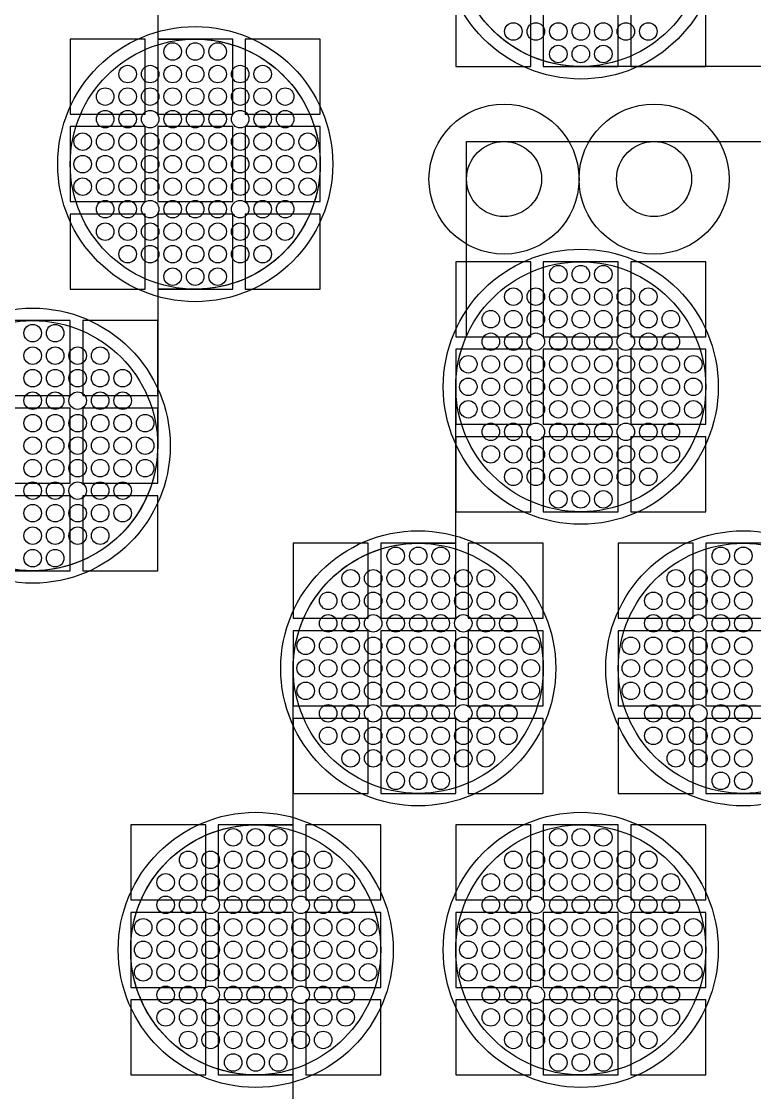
# Model space of a CAD drawing. Extents: x -49 to 54, y -38 to 38.
# Drawn here: x -33.467 to -30.535, y -17.851 to -13.568 of the extents above; entities that cross this region are included whole.
import ezdxf

# ---------------------------------------------------------------- set-up
doc = ezdxf.new("R2010")
doc.units = 0
for name, color, linetype in [('ADHESIVE_VIA_OPENINGS', 30, 'CONTINUOUS'), ('BACK_LAYER', 5, 'CONTINUOUS'), ('COND_LAYER_LOWER_ELECTRODE', 6, 'CONTINUOUS'), ('CONDUCTIVE_LAYER_BACK_LAYER', 2, 'CONTINUOUS'), ('EMITTER', 3, 'CONTINUOUS'), ('LOWER_ELECTRODE', 1, 'CONTINUOUS'), ('SUBSTRATE_VIA', 4, 'CONTINUOUS')]:
    doc.layers.add(name, color=color, linetype=linetype)

msp = doc.modelspace()

# ---------------------------------------------------------------- linework, layer by layer
at = {"layer": 'ADHESIVE_VIA_OPENINGS'}
for centre in [(-31.5372, -14.1982), (-30.9372, -14.1982)]:
    msp.add_circle(centre, 0.3, dxfattribs=at)
at = {"layer": 'BACK_LAYER'}
for points in [[(-31.7302, -13.7482), (-31.4302, -13.7482), (-31.4302, -13.4482), (-31.7302, -13.4482)], [(-31.3802, -13.7482), (-31.0802, -13.7482), (-31.0802, -13.4482), (-31.3802, -13.4482)], [(-31.0302, -13.7482), (-30.7302, -13.7482), (-30.7302, -13.4482), (-31.0302, -13.4482)], [(-33.2721, -13.9384), (-32.9721, -13.9384), (-32.9721, -13.6384), (-33.2721, -13.6384)], [(-32.9221, -13.9384), (-32.6221, -13.9384), (-32.6221, -13.6384), (-32.9221, -13.6384)], [(-32.5721, -13.9384), (-32.2721, -13.9384), (-32.2721, -13.6384), (-32.5721, -13.6384)], [(-33.2721, -14.2884), (-32.9721, -14.2884), (-32.9721, -13.9884), (-33.2721, -13.9884)], [(-32.9221, -14.2884), (-32.6221, -14.2884), (-32.6221, -13.9884), (-32.9221, -13.9884)], [(-32.5721, -14.2884), (-32.2721, -14.2884), (-32.2721, -13.9884), (-32.5721, -13.9884)], [(-33.2721, -14.6384), (-32.9721, -14.6384), (-32.9721, -14.3384), (-33.2721, -14.3384)], [(-32.9221, -14.6384), (-32.6221, -14.6384), (-32.6221, -14.3384), (-32.9221, -14.3384)], [(-32.5721, -14.6384), (-32.2721, -14.6384), (-32.2721, -14.3384), (-32.5721, -14.3384)], [(-31.7302, -14.8286), (-31.4302, -14.8286), (-31.4302, -14.5286), (-31.7302, -14.5286)], [(-31.3802, -14.8286), (-31.0802, -14.8286), (-31.0802, -14.5286), (-31.3802, -14.5286)], [(-31.0302, -14.8286), (-30.7302, -14.8286), (-30.7302, -14.5286), (-31.0302, -14.5286)], [(-33.5721, -15.0642), (-33.2721, -15.0642), (-33.2721, -14.7642), (-33.5721, -14.7642)], [(-33.2221, -15.0642), (-32.9221, -15.0642), (-32.9221, -14.7642), (-33.2221, -14.7642)], [(-31.7302, -15.1786), (-31.4302, -15.1786), (-31.4302, -14.8786), (-31.7302, -14.8786)], [(-31.3802, -15.1786), (-31.0802, -15.1786), (-31.0802, -14.8786), (-31.3802, -14.8786)], [(-31.0302, -15.1786), (-30.7302, -15.1786), (-30.7302, -14.8786), (-31.0302, -14.8786)], [(-33.5721, -15.4142), (-33.2721, -15.4142), (-33.2721, -15.1142), (-33.5721, -15.1142)], [(-33.2221, -15.4142), (-32.9221, -15.4142), (-32.9221, -15.1142), (-33.2221, -15.1142)], [(-31.7302, -15.5286), (-31.4302, -15.5286), (-31.4302, -15.2286), (-31.7302, -15.2286)], [(-31.3802, -15.5286), (-31.0802, -15.5286), (-31.0802, -15.2286), (-31.3802, -15.2286)], [(-31.0302, -15.5286), (-30.7302, -15.5286), (-30.7302, -15.2286), (-31.0302, -15.2286)], [(-33.5721, -15.7642), (-33.2721, -15.7642), (-33.2721, -15.4642), (-33.5721, -15.4642)], [(-33.2221, -15.7642), (-32.9221, -15.7642), (-32.9221, -15.4642), (-33.2221, -15.4642)], [(-32.3802, -15.9544), (-32.0802, -15.9544), (-32.0802, -15.6544), (-32.3802, -15.6544)], [(-32.0302, -15.9544), (-31.7302, -15.9544), (-31.7302, -15.6544), (-32.0302, -15.6544)], [(-31.6802, -15.9544), (-31.3802, -15.9544), (-31.3802, -15.6544), (-31.6802, -15.6544)], [(-31.0802, -15.9544), (-30.7802, -15.9544), (-30.7802, -15.6544), (-31.0802, -15.6544)], [(-30.7302, -15.9544), (-30.4302, -15.9544), (-30.4302, -15.6544), (-30.7302, -15.6544)], [(-32.3802, -16.3044), (-32.0802, -16.3044), (-32.0802, -16.0044), (-32.3802, -16.0044)], [(-32.0302, -16.3044), (-31.7302, -16.3044), (-31.7302, -16.0044), (-32.0302, -16.0044)], [(-31.6802, -16.3044), (-31.3802, -16.3044), (-31.3802, -16.0044), (-31.6802, -16.0044)], [(-31.0802, -16.3044), (-30.7802, -16.3044), (-30.7802, -16.0044), (-31.0802, -16.0044)], [(-30.7302, -16.3044), (-30.4302, -16.3044), (-30.4302, -16.0044), (-30.7302, -16.0044)], [(-32.3802, -16.6544), (-32.0802, -16.6544), (-32.0802, -16.3544), (-32.3802, -16.3544)], [(-32.0302, -16.6544), (-31.7302, -16.6544), (-31.7302, -16.3544), (-32.0302, -16.3544)], [(-31.6802, -16.6544), (-31.3802, -16.6544), (-31.3802, -16.3544), (-31.6802, -16.3544)], [(-31.0802, -16.6544), (-30.7802, -16.6544), (-30.7802, -16.3544), (-31.0802, -16.3544)], [(-30.7302, -16.6544), (-30.4302, -16.6544), (-30.4302, -16.3544), (-30.7302, -16.3544)], [(-33.0302, -17.0802), (-32.7302, -17.0802), (-32.7302, -16.7802), (-33.0302, -16.7802)], [(-32.6802, -17.0802), (-32.3802, -17.0802), (-32.3802, -16.7802), (-32.6802, -16.7802)], [(-32.3302, -17.0802), (-32.0302, -17.0802), (-32.0302, -16.7802), (-32.3302, -16.7802)], [(-31.7302, -17.0802), (-31.4302, -17.0802), (-31.4302, -16.7802), (-31.7302, -16.7802)], [(-31.3802, -17.0802), (-31.0802, -17.0802), (-31.0802, -16.7802), (-31.3802, -16.7802)], [(-31.0302, -17.0802), (-30.7302, -17.0802), (-30.7302, -16.7802), (-31.0302, -16.7802)], [(-33.0302, -17.4302), (-32.7302, -17.4302), (-32.7302, -17.1302), (-33.0302, -17.1302)], [(-32.6802, -17.4302), (-32.3802, -17.4302), (-32.3802, -17.1302), (-32.6802, -17.1302)], [(-32.3302, -17.4302), (-32.0302, -17.4302), (-32.0302, -17.1302), (-32.3302, -17.1302)], [(-31.7302, -17.4302), (-31.4302, -17.4302), (-31.4302, -17.1302), (-31.7302, -17.1302)], [(-31.3802, -17.4302), (-31.0802, -17.4302), (-31.0802, -17.1302), (-31.3802, -17.1302)], [(-31.0302, -17.4302), (-30.7302, -17.4302), (-30.7302, -17.1302), (-31.0302, -17.1302)], [(-33.0302, -17.7802), (-32.7302, -17.7802), (-32.7302, -17.4802), (-33.0302, -17.4802)], [(-32.6802, -17.7802), (-32.3802, -17.7802), (-32.3802, -17.4802), (-32.6802, -17.4802)], [(-32.3302, -17.7802), (-32.0302, -17.7802), (-32.0302, -17.4802), (-32.3302, -17.4802)], [(-31.7302, -17.7802), (-31.4302, -17.7802), (-31.4302, -17.4802), (-31.7302, -17.4802)], [(-31.3802, -17.7802), (-31.0802, -17.7802), (-31.0802, -17.4802), (-31.3802, -17.4802)], [(-31.0302, -17.7802), (-30.7302, -17.7802), (-30.7302, -17.4802), (-31.0302, -17.4802)]]:
    msp.add_lwpolyline(points, close=True, dxfattribs=at)
at = {"layer": 'COND_LAYER_LOWER_ELECTRODE'}
for centre in [(-31.2302, -13.2482), (-32.7721, -14.1384), (-31.2302, -15.0286), (-33.4221, -15.2642), (-31.8802, -16.1544), (-30.5802, -16.1544), (-32.5302, -17.2802), (-31.2302, -17.2802)]:
    msp.add_circle(centre, 0.55, dxfattribs=at)
at = {"layer": 'CONDUCTIVE_LAYER_BACK_LAYER'}
for points in [[(-32.9221, -13.0125), (-32.9221, -13.6385), (-32.7621, -13.6385), (-32.7423, -13.6393), (-32.7225, -13.6408), (-32.7027, -13.6432), (-32.6831, -13.6463), (-32.6636, -13.6503), (-32.6443, -13.655), (-32.6252, -13.6604), (-32.6063, -13.6667), (-32.5876, -13.6736), (-32.5693, -13.6813), (-32.5513, -13.6897), (-32.5336, -13.6989), (-32.5164, -13.7087), (-32.4995, -13.7192), (-32.483, -13.7304), (-32.467, -13.7422), (-32.4515, -13.7546), (-32.4365, -13.7677), (-32.4221, -13.7813), (-32.4081, -13.7955), (-32.3948, -13.8103), (-32.3821, -13.8255), (-32.3699, -13.8413), (-32.3584, -13.8575), (-32.3476, -13.8742), (-32.3374, -13.8912), (-32.3279, -13.9087), (-32.3192, -13.9266), (-32.3111, -13.9447), (-32.3038, -13.9632), (-32.2972, -13.982), (-32.2913, -14.001), (-32.2862, -14.0202), (-32.2819, -14.0396), (-32.2784, -14.0592), (-32.2756, -14.0789), (-32.2737, -14.0986), (-32.2725, -14.1185), (-32.2721, -14.1384), (-32.2725, -14.1582), (-32.2737, -14.1781), (-32.2756, -14.1979), (-32.2784, -14.2176), (-32.2819, -14.2371), (-32.2862, -14.2565), (-32.2913, -14.2758), (-32.2972, -14.2948), (-32.3038, -14.3135), (-32.3111, -14.332), (-32.3192, -14.3502), (-32.3279, -14.368), (-32.3374, -14.3855), (-32.3476, -14.4026), (-32.3584, -14.4192), (-32.3699, -14.4355), (-32.3821, -14.4512), (-32.3948, -14.4665), (-32.4081, -14.4812), (-32.4221, -14.4954), (-32.4365, -14.509), (-32.4515, -14.5221), (-32.467, -14.5345), (-32.483, -14.5463), (-32.4995, -14.5575), (-32.5164, -14.568), (-32.5336, -14.5779), (-32.5513, -14.587), (-32.5693, -14.5954), (-32.5876, -14.6031), (-32.6063, -14.6101), (-32.6252, -14.6163), (-32.6443, -14.6218), (-32.6636, -14.6265), (-32.6831, -14.6304), (-32.7027, -14.6335), (-32.7225, -14.6359), (-32.7423, -14.6375), (-32.7621, -14.6383), (-32.9221, -14.6383), (-32.9221, -15.2642), (-32.9225, -15.2841), (-32.9237, -15.3039), (-32.9256, -15.3237), (-32.9284, -15.3434), (-32.9319, -15.363), (-32.9362, -15.3824), (-32.9413, -15.4016), (-32.9472, -15.4206), (-32.9538, -15.4394), (-32.9611, -15.4578), (-32.9692, -15.476), (-32.9779, -15.4938), (-32.9874, -15.5113), (-32.9976, -15.5284), (-33.0084, -15.5451), (-33.0199, -15.5613), (-33.0321, -15.577), (-33.0448, -15.5923), (-33.0581, -15.607), (-33.0721, -15.6212), (-33.0865, -15.6349), (-33.1015, -15.6479), (-33.117, -15.6604), (-33.133, -15.6722), (-33.1495, -15.6834), (-33.1664, -15.6939), (-33.1836, -15.7037), (-33.2013, -15.7128), (-33.2193, -15.7212), (-33.2376, -15.7289), (-33.2563, -15.7359), (-33.2752, -15.7421), (-33.2943, -15.7476), (-33.3136, -15.7523), (-33.3331, -15.7562), (-33.3527, -15.7594), (-33.3725, -15.7617), (-33.3923, -15.7633), (-33.4121, -15.7641), (-33.5721, -15.7641)], [(-28.6203, -13.7481), (-31.2402, -13.7481), (-31.26, -13.7473), (-31.2798, -13.7457), (-31.2996, -13.7433), (-31.3192, -13.7402), (-31.3387, -13.7363), (-31.358, -13.7316), (-31.3771, -13.7261), (-31.396, -13.7199), (-31.4147, -13.7129), (-31.433, -13.7052), (-31.451, -13.6968), (-31.4687, -13.6877), (-31.4859, -13.6778), (-31.5028, -13.6673), (-31.5193, -13.6562), (-31.5353, -13.6443), (-31.5508, -13.6319), (-31.5658, -13.6189), (-31.5802, -13.6052), (-31.5942, -13.591), (-31.6075, -13.5763), (-31.6203, -13.561)], [(-32.3802, -18.4061), (-32.3802, -17.7801), (-32.5402, -17.7801), (-32.56, -17.7793), (-32.5798, -17.7778), (-32.5996, -17.7754), (-32.6192, -17.7722), (-32.6387, -17.7683), (-32.658, -17.7636), (-32.6771, -17.7581), (-32.696, -17.7519), (-32.7147, -17.745), (-32.733, -17.7373), (-32.751, -17.7288), (-32.7687, -17.7197), (-32.7859, -17.7099), (-32.8028, -17.6994), (-32.8193, -17.6882), (-32.8353, -17.6764), (-32.8508, -17.664), (-32.8658, -17.6509), (-32.8802, -17.6373), (-32.8942, -17.6231), (-32.9075, -17.6083), (-32.9203, -17.5931), (-32.9324, -17.5773), (-32.9439, -17.5611), (-32.9547, -17.5444), (-32.9649, -17.5273), (-32.9744, -17.5099), (-32.9831, -17.492), (-32.9912, -17.4739), (-32.9985, -17.4554), (-33.0051, -17.4366), (-33.011, -17.4176), (-33.0161, -17.3984), (-33.0204, -17.379), (-33.0239, -17.3594), (-33.0267, -17.3397), (-33.0286, -17.3199), (-33.0298, -17.3001), (-33.0302, -17.2802), (-33.0298, -17.2603), (-33.0286, -17.2405), (-33.0267, -17.2207), (-33.0239, -17.201), (-33.0204, -17.1815), (-33.0161, -17.162), (-33.011, -17.1428), (-33.0051, -17.1238), (-32.9985, -17.1051), (-32.9912, -17.0866), (-32.9831, -17.0684), (-32.9744, -17.0506), (-32.9649, -17.0331), (-32.9547, -17.016), (-32.9439, -16.9993), (-32.9324, -16.9831), (-32.9203, -16.9674), (-32.9075, -16.9521), (-32.8942, -16.9374), (-32.8802, -16.9232), (-32.8658, -16.9095), (-32.8508, -16.8965), (-32.8353, -16.884), (-32.8193, -16.8722), (-32.8028, -16.8611), (-32.7859, -16.8506), (-32.7687, -16.8407), (-32.751, -16.8316), (-32.733, -16.8232), (-32.7147, -16.8155), (-32.696, -16.8085), (-32.6771, -16.8023), (-32.658, -16.7968), (-32.6387, -16.7921), (-32.6192, -16.7882), (-32.5996, -16.7851), (-32.5798, -16.7827), (-32.56, -16.7811), (-32.5402, -16.7803), (-32.3802, -16.7803), (-32.3802, -16.1544), (-32.3798, -16.1345), (-32.3786, -16.1147), (-32.3767, -16.0949), (-32.3739, -16.0752), (-32.3704, -16.0556), (-32.3661, -16.0362), (-32.361, -16.017), (-32.3551, -15.998), (-32.3485, -15.9792), (-32.3412, -15.9608), (-32.3331, -15.9426), (-32.3244, -15.9247), (-32.3149, -15.9073), (-32.3047, -15.8902), (-32.2939, -15.8735), (-32.2824, -15.8573), (-32.2703, -15.8415), (-32.2575, -15.8263), (-32.2442, -15.8115), (-32.2302, -15.7973), (-32.2158, -15.7837), (-32.2008, -15.7707), (-32.1853, -15.7582), (-32.1693, -15.7464), (-32.1528, -15.7352), (-32.1359, -15.7247), (-32.1187, -15.7149), (-32.101, -15.7058), (-32.083, -15.6973), (-32.0647, -15.6896), (-32.046, -15.6827), (-32.0271, -15.6765), (-32.008, -15.671), (-31.9887, -15.6663), (-31.9692, -15.6624), (-31.9496, -15.6592), (-31.9298, -15.6569), (-31.91, -15.6553), (-31.8902, -15.6545), (-31.7302, -15.6545), (-31.7302, -15.0286), (-31.7298, -15.0087), (-31.7286, -14.9888), (-31.7267, -14.969), (-31.7239, -14.9494), (-31.7204, -14.9298), (-31.7161, -14.9104), (-31.711, -14.8912), (-31.7051, -14.8722), (-31.6985, -14.8534), (-31.6912, -14.8349), (-31.6872, -14.8258), (-31.6872, -14.0482), (-29.9302, -14.0482)]]:
    msp.add_lwpolyline(points, dxfattribs=at)
at = {"layer": 'EMITTER'}
for centre in [(-31.2302, -13.2482), (-32.7721, -14.1384), (-31.2302, -15.0286), (-33.4221, -15.2642), (-31.8802, -16.1544), (-30.5802, -16.1544), (-32.5302, -17.2802), (-31.2302, -17.2802)]:
    msp.add_circle(centre, 0.5, dxfattribs=at)
at = {"layer": 'LOWER_ELECTRODE'}
for centre in [(-31.5002, -13.6082), (-31.4102, -13.6082), (-31.3202, -13.6082), (-31.2302, -13.6082), (-31.1402, -13.6082), (-31.0502, -13.6082), (-30.9602, -13.6082), (-32.8621, -13.6884), (-32.7721, -13.6884), (-32.6821, -13.6884), (-31.3202, -13.6982), (-31.2302, -13.6982), (-31.1402, -13.6982), (-33.0421, -13.7784), (-32.9521, -13.7784), (-32.8621, -13.7784), (-32.7721, -13.7784), (-32.6821, -13.7784), (-32.5921, -13.7784), (-32.5021, -13.7784), (-33.1321, -13.8684), (-33.0421, -13.8684), (-32.9521, -13.8684), (-32.8621, -13.8684), (-32.7721, -13.8684), (-32.6821, -13.8684), (-32.5921, -13.8684), (-32.5021, -13.8684), (-32.4121, -13.8684), (-33.1321, -13.9584), (-33.0421, -13.9584), (-32.9521, -13.9584), (-32.8621, -13.9584), (-32.7721, -13.9584), (-32.6821, -13.9584), (-32.5921, -13.9584), (-32.5021, -13.9584), (-32.4121, -13.9584), (-33.2221, -14.0484), (-33.1321, -14.0484), (-33.0421, -14.0484), (-32.9521, -14.0484), (-32.8621, -14.0484), (-32.7721, -14.0484), (-32.6821, -14.0484), (-32.5921, -14.0484), (-32.5021, -14.0484), (-32.4121, -14.0484), (-32.3221, -14.0484), (-33.2221, -14.1384), (-33.1321, -14.1384), (-33.0421, -14.1384), (-32.9521, -14.1384), (-32.8621, -14.1384), (-32.7721, -14.1384), (-32.6821, -14.1384), (-32.5921, -14.1384), (-32.5021, -14.1384), (-32.4121, -14.1384), (-32.3221, -14.1384), (-33.2221, -14.2284), (-33.1321, -14.2284), (-33.0421, -14.2284), (-32.9521, -14.2284), (-32.8621, -14.2284), (-32.7721, -14.2284), (-32.6821, -14.2284), (-32.5921, -14.2284), (-32.5021, -14.2284), (-32.4121, -14.2284), (-32.3221, -14.2284), (-33.1321, -14.3184), (-33.0421, -14.3184), (-32.9521, -14.3184), (-32.8621, -14.3184), (-32.7721, -14.3184), (-32.6821, -14.3184), (-32.5921, -14.3184), (-32.5021, -14.3184), (-32.4121, -14.3184), (-33.1321, -14.4084), (-33.0421, -14.4084), (-32.9521, -14.4084), (-32.8621, -14.4084), (-32.7721, -14.4084), (-32.6821, -14.4084), (-32.5921, -14.4084), (-32.5021, -14.4084), (-32.4121, -14.4084), (-33.0421, -14.4984), (-32.9521, -14.4984), (-32.8621, -14.4984), (-32.7721, -14.4984), (-32.6821, -14.4984), (-32.5921, -14.4984), (-32.5021, -14.4984), (-32.8621, -14.5884), (-32.7721, -14.5884), (-32.6821, -14.5884), (-31.3202, -14.5786), (-31.2302, -14.5786), (-31.1402, -14.5786), (-31.5002, -14.6686), (-31.4102, -14.6686), (-31.3202, -14.6686), (-31.2302, -14.6686), (-31.1402, -14.6686), (-31.0502, -14.6686), (-30.9602, -14.6686), (-31.5902, -14.7586), (-31.5002, -14.7586), (-31.4102, -14.7586), (-31.3202, -14.7586), (-31.2302, -14.7586), (-31.1402, -14.7586), (-31.0502, -14.7586), (-30.9602, -14.7586), (-30.8702, -14.7586), (-33.4221, -14.8142), (-33.3321, -14.8142), (-31.5902, -14.8486), (-31.5002, -14.8486), (-31.4102, -14.8486), (-31.3202, -14.8486), (-31.2302, -14.8486), (-31.1402, -14.8486), (-31.0502, -14.8486), (-30.9602, -14.8486), (-30.8702, -14.8486), (-33.4221, -14.9042), (-33.3321, -14.9042), (-33.2421, -14.9042), (-33.1521, -14.9042), (-31.6802, -14.9386), (-31.5902, -14.9386), (-31.5002, -14.9386), (-31.4102, -14.9386), (-31.3202, -14.9386), (-31.2302, -14.9386), (-31.1402, -14.9386), (-31.0502, -14.9386), (-30.9602, -14.9386), (-30.8702, -14.9386), (-30.7802, -14.9386), (-33.4221, -14.9942), (-33.3321, -14.9942), (-33.2421, -14.9942), (-33.1521, -14.9942), (-33.0621, -14.9942), (-31.6802, -15.0286), (-31.5902, -15.0286), (-31.5002, -15.0286), (-31.4102, -15.0286), (-31.3202, -15.0286), (-31.2302, -15.0286), (-31.1402, -15.0286), (-31.0502, -15.0286), (-30.9602, -15.0286), (-30.8702, -15.0286), (-30.7802, -15.0286), (-33.4221, -15.0842), (-33.3321, -15.0842), (-33.2421, -15.0842), (-33.1521, -15.0842), (-33.0621, -15.0842), (-31.6802, -15.1186), (-31.5902, -15.1186), (-31.5002, -15.1186), (-31.4102, -15.1186), (-31.3202, -15.1186), (-31.2302, -15.1186), (-31.1402, -15.1186), (-31.0502, -15.1186), (-30.9602, -15.1186), (-30.8702, -15.1186), (-30.7802, -15.1186), (-33.4221, -15.1742), (-33.3321, -15.1742), (-33.2421, -15.1742), (-33.1521, -15.1742), (-33.0621, -15.1742), (-32.9721, -15.1742), (-31.5902, -15.2086), (-31.5002, -15.2086), (-31.4102, -15.2086), (-31.3202, -15.2086), (-31.2302, -15.2086), (-31.1402, -15.2086), (-31.0502, -15.2086), (-30.9602, -15.2086), (-30.8702, -15.2086), (-33.4221, -15.2642), (-33.3321, -15.2642), (-33.2421, -15.2642), (-33.1521, -15.2642), (-33.0621, -15.2642), (-32.9721, -15.2642), (-31.5902, -15.2986), (-31.5002, -15.2986), (-31.4102, -15.2986), (-31.3202, -15.2986), (-31.2302, -15.2986), (-31.1402, -15.2986), (-31.0502, -15.2986), (-30.9602, -15.2986), (-30.8702, -15.2986), (-33.4221, -15.3542), (-33.3321, -15.3542), (-33.2421, -15.3542), (-33.1521, -15.3542), (-33.0621, -15.3542), (-32.9721, -15.3542), (-31.5002, -15.3886), (-31.4102, -15.3886), (-31.3202, -15.3886), (-31.2302, -15.3886), (-31.1402, -15.3886), (-31.0502, -15.3886), (-30.9602, -15.3886), (-33.4221, -15.4442), (-33.3321, -15.4442), (-33.2421, -15.4442), (-33.1521, -15.4442), (-33.0621, -15.4442), (-31.3202, -15.4786), (-31.2302, -15.4786), (-31.1402, -15.4786), (-33.4221, -15.5342), (-33.3321, -15.5342), (-33.2421, -15.5342), (-33.1521, -15.5342), (-33.0621, -15.5342), (-33.4221, -15.6242), (-33.3321, -15.6242), (-33.2421, -15.6242), (-33.1521, -15.6242), (-31.9702, -15.7044), (-31.8802, -15.7044), (-31.7902, -15.7044), (-30.6702, -15.7044), (-30.5802, -15.7044), (-33.4221, -15.7142), (-33.3321, -15.7142), (-32.1502, -15.7944), (-32.0602, -15.7944), (-31.9702, -15.7944), (-31.8802, -15.7944), (-31.7902, -15.7944), (-31.7002, -15.7944), (-31.6102, -15.7944), (-30.8502, -15.7944), (-30.7602, -15.7944), (-30.6702, -15.7944), (-30.5802, -15.7944), (-32.2402, -15.8844), (-32.1502, -15.8844), (-32.0602, -15.8844), (-31.9702, -15.8844), (-31.8802, -15.8844), (-31.7902, -15.8844), (-31.7002, -15.8844), (-31.6102, -15.8844), (-31.5202, -15.8844), (-30.9402, -15.8844), (-30.8502, -15.8844), (-30.7602, -15.8844), (-30.6702, -15.8844), (-30.5802, -15.8844), (-32.2402, -15.9744), (-32.1502, -15.9744), (-32.0602, -15.9744), (-31.9702, -15.9744), (-31.8802, -15.9744), (-31.7902, -15.9744), (-31.7002, -15.9744), (-31.6102, -15.9744), (-31.5202, -15.9744), (-30.9402, -15.9744), (-30.8502, -15.9744), (-30.7602, -15.9744), (-30.6702, -15.9744), (-30.5802, -15.9744), (-32.3302, -16.0644), (-32.2402, -16.0644), (-32.1502, -16.0644), (-32.0602, -16.0644), (-31.9702, -16.0644), (-31.8802, -16.0644), (-31.7902, -16.0644), (-31.7002, -16.0644), (-31.6102, -16.0644), (-31.5202, -16.0644), (-31.4302, -16.0644), (-31.0302, -16.0644), (-30.9402, -16.0644), (-30.8502, -16.0644), (-30.7602, -16.0644), (-30.6702, -16.0644), (-30.5802, -16.0644), (-32.3302, -16.1544), (-32.2402, -16.1544), (-32.1502, -16.1544), (-32.0602, -16.1544), (-31.9702, -16.1544), (-31.8802, -16.1544), (-31.7902, -16.1544), (-31.7002, -16.1544), (-31.6102, -16.1544), (-31.5202, -16.1544), (-31.4302, -16.1544), (-31.0302, -16.1544), (-30.9402, -16.1544), (-30.8502, -16.1544), (-30.7602, -16.1544), (-30.6702, -16.1544), (-30.5802, -16.1544), (-32.3302, -16.2444), (-32.2402, -16.2444), (-32.1502, -16.2444), (-32.0602, -16.2444), (-31.9702, -16.2444), (-31.8802, -16.2444), (-31.7902, -16.2444), (-31.7002, -16.2444), (-31.6102, -16.2444), (-31.5202, -16.2444), (-31.4302, -16.2444), (-31.0302, -16.2444), (-30.9402, -16.2444), (-30.8502, -16.2444), (-30.7602, -16.2444), (-30.6702, -16.2444), (-30.5802, -16.2444), (-32.2402, -16.3344), (-32.1502, -16.3344), (-32.0602, -16.3344), (-31.9702, -16.3344), (-31.8802, -16.3344), (-31.7902, -16.3344), (-31.7002, -16.3344), (-31.6102, -16.3344), (-31.5202, -16.3344), (-30.9402, -16.3344), (-30.8502, -16.3344), (-30.7602, -16.3344), (-30.6702, -16.3344), (-30.5802, -16.3344), (-32.2402, -16.4244), (-32.1502, -16.4244), (-32.0602, -16.4244), (-31.9702, -16.4244), (-31.8802, -16.4244), (-31.7902, -16.4244), (-31.7002, -16.4244), (-31.6102, -16.4244), (-31.5202, -16.4244), (-30.9402, -16.4244), (-30.8502, -16.4244), (-30.7602, -16.4244), (-30.6702, -16.4244), (-30.5802, -16.4244), (-32.1502, -16.5144), (-32.0602, -16.5144), (-31.9702, -16.5144), (-31.8802, -16.5144), (-31.7902, -16.5144), (-31.7002, -16.5144), (-31.6102, -16.5144), (-30.8502, -16.5144), (-30.7602, -16.5144), (-30.6702, -16.5144), (-30.5802, -16.5144), (-31.9702, -16.6044), (-31.8802, -16.6044), (-31.7902, -16.6044), (-30.6702, -16.6044), (-30.5802, -16.6044), (-32.6202, -16.8302), (-32.5302, -16.8302), (-32.4402, -16.8302), (-31.3202, -16.8302), (-31.2302, -16.8302), (-31.1402, -16.8302), (-32.8002, -16.9202), (-32.7102, -16.9202), (-32.6202, -16.9202), (-32.5302, -16.9202), (-32.4402, -16.9202), (-32.3502, -16.9202), (-32.2602, -16.9202), (-31.5002, -16.9202), (-31.4102, -16.9202), (-31.3202, -16.9202), (-31.2302, -16.9202), (-31.1402, -16.9202), (-31.0502, -16.9202), (-30.9602, -16.9202), (-32.8902, -17.0102), (-32.8002, -17.0102), (-32.7102, -17.0102), (-32.6202, -17.0102), (-32.5302, -17.0102), (-32.4402, -17.0102), (-32.3502, -17.0102), (-32.2602, -17.0102), (-32.1702, -17.0102), (-31.5902, -17.0102), (-31.5002, -17.0102), (-31.4102, -17.0102), (-31.3202, -17.0102), (-31.2302, -17.0102), (-31.1402, -17.0102), (-31.0502, -17.0102), (-30.9602, -17.0102), (-30.8702, -17.0102), (-32.8902, -17.1002), (-32.8002, -17.1002), (-32.7102, -17.1002), (-32.6202, -17.1002), (-32.5302, -17.1002), (-32.4402, -17.1002), (-32.3502, -17.1002), (-32.2602, -17.1002), (-32.1702, -17.1002), (-31.5902, -17.1002), (-31.5002, -17.1002), (-31.4102, -17.1002), (-31.3202, -17.1002), (-31.2302, -17.1002), (-31.1402, -17.1002), (-31.0502, -17.1002), (-30.9602, -17.1002), (-30.8702, -17.1002), (-32.9802, -17.1902), (-32.8902, -17.1902), (-32.8002, -17.1902), (-32.7102, -17.1902), (-32.6202, -17.1902), (-32.5302, -17.1902), (-32.4402, -17.1902), (-32.3502, -17.1902), (-32.2602, -17.1902), (-32.1702, -17.1902), (-32.0802, -17.1902), (-31.6802, -17.1902), (-31.5902, -17.1902), (-31.5002, -17.1902), (-31.4102, -17.1902), (-31.3202, -17.1902), (-31.2302, -17.1902), (-31.1402, -17.1902), (-31.0502, -17.1902), (-30.9602, -17.1902), (-30.8702, -17.1902), (-30.7802, -17.1902), (-32.9802, -17.2802), (-32.8902, -17.2802), (-32.8002, -17.2802), (-32.7102, -17.2802), (-32.6202, -17.2802), (-32.5302, -17.2802), (-32.4402, -17.2802), (-32.3502, -17.2802), (-32.2602, -17.2802), (-32.1702, -17.2802), (-32.0802, -17.2802), (-31.6802, -17.2802), (-31.5902, -17.2802), (-31.5002, -17.2802), (-31.4102, -17.2802), (-31.3202, -17.2802), (-31.2302, -17.2802), (-31.1402, -17.2802), (-31.0502, -17.2802), (-30.9602, -17.2802), (-30.8702, -17.2802), (-30.7802, -17.2802), (-32.9802, -17.3702), (-32.8902, -17.3702), (-32.8002, -17.3702), (-32.7102, -17.3702), (-32.6202, -17.3702), (-32.5302, -17.3702), (-32.4402, -17.3702), (-32.3502, -17.3702), (-32.2602, -17.3702), (-32.1702, -17.3702), (-32.0802, -17.3702), (-31.6802, -17.3702), (-31.5902, -17.3702), (-31.5002, -17.3702), (-31.4102, -17.3702), (-31.3202, -17.3702), (-31.2302, -17.3702), (-31.1402, -17.3702), (-31.0502, -17.3702), (-30.9602, -17.3702), (-30.8702, -17.3702), (-30.7802, -17.3702), (-32.8902, -17.4602), (-32.8002, -17.4602), (-32.7102, -17.4602), (-32.6202, -17.4602), (-32.5302, -17.4602), (-32.4402, -17.4602), (-32.3502, -17.4602), (-32.2602, -17.4602), (-32.1702, -17.4602), (-31.5902, -17.4602), (-31.5002, -17.4602), (-31.4102, -17.4602), (-31.3202, -17.4602), (-31.2302, -17.4602), (-31.1402, -17.4602), (-31.0502, -17.4602), (-30.9602, -17.4602), (-30.8702, -17.4602), (-32.8902, -17.5502), (-32.8002, -17.5502), (-32.7102, -17.5502), (-32.6202, -17.5502), (-32.5302, -17.5502), (-32.4402, -17.5502), (-32.3502, -17.5502), (-32.2602, -17.5502), (-32.1702, -17.5502), (-31.5902, -17.5502), (-31.5002, -17.5502), (-31.4102, -17.5502), (-31.3202, -17.5502), (-31.2302, -17.5502), (-31.1402, -17.5502), (-31.0502, -17.5502), (-30.9602, -17.5502), (-30.8702, -17.5502), (-32.8002, -17.6402), (-32.7102, -17.6402), (-32.6202, -17.6402), (-32.5302, -17.6402), (-32.4402, -17.6402), (-32.3502, -17.6402), (-32.2602, -17.6402), (-31.5002, -17.6402), (-31.4102, -17.6402), (-31.3202, -17.6402), (-31.2302, -17.6402), (-31.1402, -17.6402), (-31.0502, -17.6402), (-30.9602, -17.6402), (-32.6202, -17.7302), (-32.5302, -17.7302), (-32.4402, -17.7302), (-31.3202, -17.7302), (-31.2302, -17.7302), (-31.1402, -17.7302)]:
    msp.add_circle(centre, 0.035, dxfattribs=at)
at = {"layer": 'SUBSTRATE_VIA'}
for centre in [(-31.5372, -14.1982), (-30.9372, -14.1982)]:
    msp.add_circle(centre, 0.15, dxfattribs=at)

doc.saveas('drawing.dxf')
